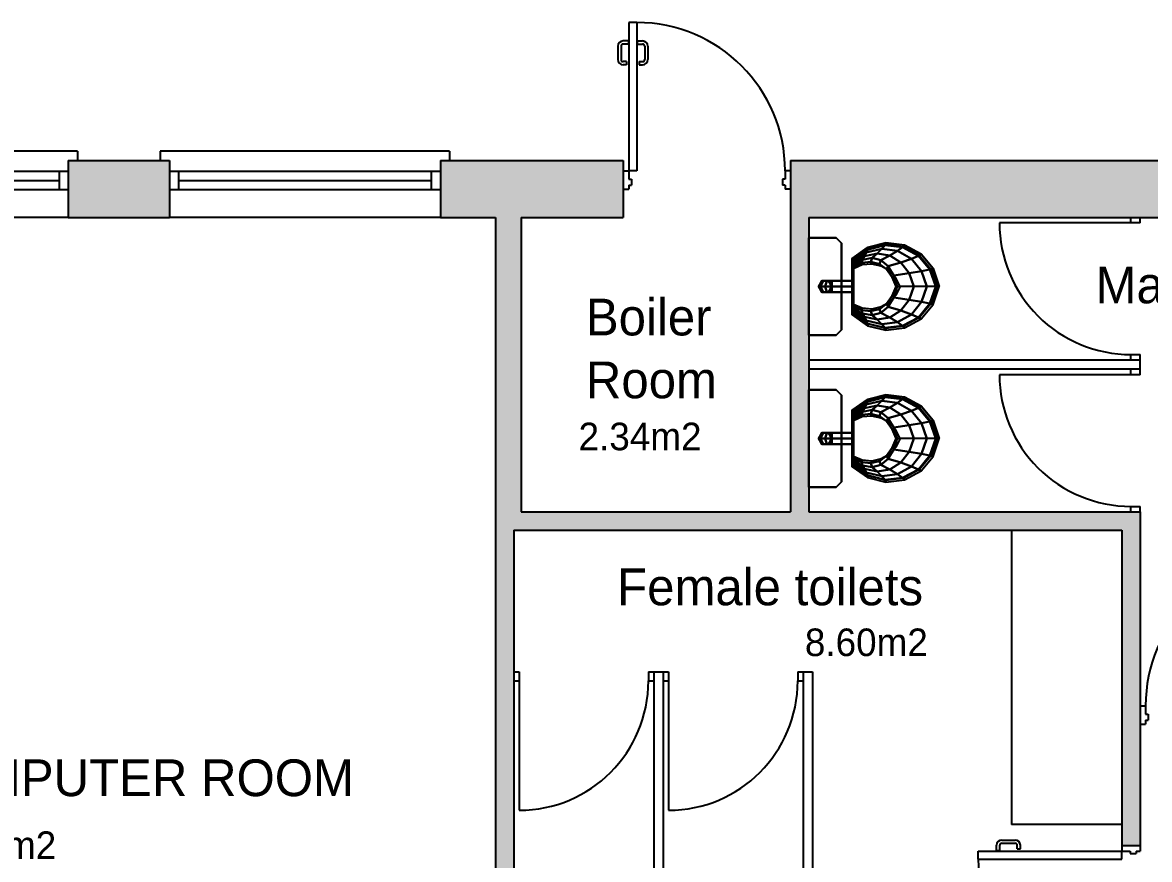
# Model space of a CAD drawing. Extents: x -3138 to 23381, y 5420 to 23275.
# Drawn here: x 5842 to 11974, y 18612 to 23165 of the extents above; entities that cross this region are included whole.
import ezdxf

# ---------------------------------------------------------------- set-up
doc = ezdxf.new("R2010")
doc.units = 0
doc.layers.get('0').update_dxf_attribs({"linetype": 'CONTINUOUS'})
for name, color, linetype in [('A-DOORS___FRAMES-G', 150, 'CONTINUOUS'), ('A-EXTERNAL_-WALL_G', 7, 'CONTINUOUS'), ('A-INTERNAL_WALL_G', 7, 'CONTINUOUS'), ('A-SANITARYFIXTURE-G', 140, 'CONTINUOUS'), ('A-WINDOW_G', 62, 'CONTINUOUS'), ('AREA', 6, 'CONTINUOUS'), ('ROOM_TITLES', 7, 'CONTINUOUS'), ('WALLSHADE', 254, 'CONTINUOUS')]:
    doc.layers.add(name, color=color, linetype=linetype)
doc.styles.add('STYLE2', font='comic.ttf', dxfattribs={"height": 200})

# ---------------------------------------------------------------- blocks, each defined once
blk = doc.blocks.new('*U13')
at = {"layer": 'WALLSHADE', "linetype": 'CONTINUOUS'}
for points in [[(6090.7, 22105.1), (6090.7, 22415.1), (6501.7, 22105.1)], [(6501.7, 22105.1), (6090.7, 22415.1), (6501.7, 22415.1)], [(6501.7, 22105.1), (6501.7, 22415.1), (6640.7, 22105.1)], [(6640.7, 22105.1), (6501.7, 22415.1), (6640.7, 22415.1)], [(8115.7, 22105.1), (8115.7, 22415.1), (8118, 22105.1)], [(8118, 22105.1), (8115.7, 22415.1), (8118, 22415.1)], [(8118, 22105.1), (8118, 22415.1), (8118.5, 22105.1)], [(8118.5, 22105.1), (8118, 22415.1), (8118.5, 22415.1)], [(8118.5, 22105.1), (8118.5, 22415.1), (8119.7, 22105.1)], [(8119.7, 22105.1), (8118.5, 22415.1), (8119.7, 22415.1)], [(8119.7, 22105.1), (8119.7, 22415.1), (8121.8, 22105.1)], [(8121.8, 22105.1), (8119.7, 22415.1), (8121.8, 22415.1)], [(8121.8, 22105.1), (8121.8, 22415.1), (8124.7, 22105.1)], [(8124.7, 22105.1), (8121.8, 22415.1), (8124.7, 22415.1)], [(8124.7, 22105.1), (8124.7, 22415.1), (8128.2, 22105.1)], [(8128.2, 22105.1), (8124.7, 22415.1), (8128.2, 22415.1)], [(8128.2, 22105.1), (8128.2, 22415.1), (8132.3, 22105.1)], [(8132.3, 22105.1), (8128.2, 22415.1), (8132.3, 22415.1)], [(8132.3, 22105.1), (8132.3, 22415.1), (8136.8, 22105.1)], [(8136.8, 22105.1), (8132.3, 22415.1), (8136.8, 22415.1)], [(8136.8, 22105.1), (8136.8, 22415.1), (8141.6, 22105.1)], [(8141.6, 22105.1), (8136.8, 22415.1), (8141.6, 22415.1)], [(8141.6, 22105.1), (8141.6, 22415.1), (8146.5, 22105.1)], [(8146.5, 22105.1), (8141.6, 22415.1), (8146.5, 22415.1)], [(8146.5, 22105.1), (8146.5, 22415.1), (8219, 22105.1)], [(8219, 22105.1), (8146.5, 22415.1), (8219, 22415.1)], [(8219, 22105.1), (8219, 22415.1), (8224, 22105.1)], [(8224, 22105.1), (8219, 22415.1), (8224, 22415.1)], [(8224, 22105.1), (8224, 22415.1), (8228.8, 22105.1)], [(8228.8, 22105.1), (8224, 22415.1), (8228.8, 22415.1)], [(8228.8, 22105.1), (8228.8, 22415.1), (8233.3, 22105.1)], [(8233.3, 22105.1), (8228.8, 22415.1), (8233.3, 22415.1)], [(8233.3, 22105.1), (8233.3, 22415.1), (8237.3, 22105.1)], [(8237.3, 22105.1), (8233.3, 22415.1), (8237.3, 22415.1)], [(8237.3, 22105.1), (8237.3, 22415.1), (8240.9, 22105.1)], [(8240.9, 22105.1), (8237.3, 22415.1), (8240.9, 22415.1)], [(8240.9, 22105.1), (8240.9, 22415.1), (8243.7, 22105.1)], [(8243.7, 22105.1), (8240.9, 22415.1), (8243.7, 22415.1)], [(8243.7, 22105.1), (8243.7, 22415.1), (8245.8, 22105.1)], [(8245.8, 22105.1), (8243.7, 22415.1), (8245.8, 22415.1)], [(8245.8, 22105.1), (8245.8, 22415.1), (8247.1, 22105.1)], [(8247.1, 22105.1), (8245.8, 22415.1), (8247.1, 22415.1)], [(8247.1, 22105.1), (8247.1, 22415.1), (8247.5, 22105.1)], [(8247.5, 22105.1), (8247.1, 22415.1), (8247.5, 22415.1)], [(8247.5, 22105.1), (8247.5, 22415.1), (8414.7, 22105.1)], [(8414.7, 22105.1), (8247.5, 22415.1), (8414.7, 22415.1)], [(8414.7, 15966.1), (8414.7, 22415.1), (8514.7, 15966.1)], [(8514.7, 15966.1), (8414.7, 22415.1), (8514.7, 22415.1)], [(8514.7, 20403.1), (8514.7, 22415.1), (8554.7, 20403.1)], [(8554.7, 20403.1), (8514.7, 22415.1), (8554.7, 22415.1)], [(8554.7, 22105.1), (8554.7, 22415.1), (8632.7, 22105.1)], [(8632.7, 22105.1), (8554.7, 22415.1), (8632.7, 22415.1)], [(8632.7, 22105.1), (8632.7, 22415.1), (8633.9, 22105.1)], [(8633.9, 22105.1), (8632.7, 22415.1), (8633.9, 22415.1)], [(8633.9, 22105.1), (8633.9, 22415.1), (8637.4, 22105.1)], [(8637.4, 22105.1), (8633.9, 22415.1), (8637.4, 22415.1)], [(8637.4, 22105.1), (8637.4, 22415.1), (8640.9, 22105.1)], [(8640.9, 22105.1), (8637.4, 22415.1), (8640.9, 22415.1)], [(8640.9, 22105.1), (8640.9, 22415.1), (8644.4, 22105.1)], [(8644.4, 22105.1), (8640.9, 22415.1), (8644.4, 22415.1)], [(8644.4, 22105.1), (8644.4, 22415.1), (9110.7, 22105.1)], [(9110.7, 22105.1), (8644.4, 22415.1), (9110.7, 22415.1)], [(10020.7, 20403.1), (10020.7, 22415.1), (10047.7, 20403.1)], [(10047.7, 20403.1), (10020.7, 22415.1), (10047.7, 22415.1)], [(10047.7, 20403.1), (10047.7, 22415.1), (10120, 20403.1)], [(10120, 20403.1), (10047.7, 22415.1), (10120, 22415.1)], [(10120, 21977.1), (10120, 22415.1), (10120.7, 21980.6)], [(10120.7, 21980.6), (10120, 22415.1), (10120.7, 22415.1)], [(10120.7, 22105.1), (10120.7, 22415.1), (10708.7, 22105.1)], [(10708.7, 22105.1), (10120.7, 22415.1), (10708.7, 22415.1)], [(10708.7, 22105.1), (10708.7, 22415.1), (10808.7, 22105.1)], [(10808.7, 22105.1), (10708.7, 22415.1), (10808.7, 22415.1)], [(10808.7, 22105.1), (10808.7, 22415.1), (10882.7, 22105.1)], [(10882.7, 22105.1), (10808.7, 22415.1), (10882.7, 22415.1)], [(10882.7, 22105.1), (10882.7, 22415.1), (10997.7, 22105.1)], [(10997.7, 22105.1), (10882.7, 22415.1), (10997.7, 22415.1)], [(10997.7, 22105.1), (10997.7, 22415.1), (11097.7, 22105.1)], [(11097.7, 22105.1), (10997.7, 22415.1), (11097.7, 22415.1)], [(11097.7, 22105.1), (11097.7, 22415.1), (11187.7, 22105.1)], [(11187.7, 22105.1), (11097.7, 22415.1), (11187.7, 22415.1)], [(11187.7, 22105.1), (11187.7, 22415.1), (11460.3, 22105.1)], [(11460.3, 22105.1), (11187.7, 22415.1), (11460.3, 22415.1)], [(11460.3, 22105.1), (11460.3, 22415.1), (11460.8, 22105.1)], [(11460.8, 22105.1), (11460.3, 22415.1), (11460.8, 22415.1)], [(11460.8, 22105.1), (11460.8, 22415.1), (11462, 22105.1)], [(11462, 22105.1), (11460.8, 22415.1), (11462, 22415.1)], [(11462, 22105.1), (11462, 22415.1), (11464.1, 22105.1)], [(11464.1, 22105.1), (11462, 22415.1), (11464.1, 22415.1)], [(11464.1, 22105.1), (11464.1, 22415.1), (11467, 22105.1)], [(11467, 22105.1), (11464.1, 22415.1), (11467, 22415.1)], [(11467, 22105.1), (11467, 22415.1), (11470.5, 22105.1)], [(11470.5, 22105.1), (11467, 22415.1), (11470.5, 22415.1)], [(11470.5, 22105.1), (11470.5, 22415.1), (11474.6, 22105.1)], [(11474.6, 22105.1), (11470.5, 22415.1), (11474.6, 22415.1)], [(11474.6, 22105.1), (11474.6, 22415.1), (11479.1, 22105.1)], [(11479.1, 22105.1), (11474.6, 22415.1), (11479.1, 22415.1)], [(11479.1, 22105.1), (11479.1, 22415.1), (11483.9, 22105.1)], [(11483.9, 22105.1), (11479.1, 22415.1), (11483.9, 22415.1)], [(11483.9, 22105.1), (11483.9, 22415.1), (11488.8, 22105.1)], [(11488.8, 22105.1), (11483.9, 22415.1), (11488.8, 22415.1)], [(11488.8, 22105.1), (11488.8, 22415.1), (11561.3, 22105.1)], [(11561.3, 22105.1), (11488.8, 22415.1), (11561.3, 22415.1)], [(11561.3, 22105.1), (11561.3, 22415.1), (11566.3, 22105.1)], [(11566.3, 22105.1), (11561.3, 22415.1), (11566.3, 22415.1)], [(11566.3, 22105.1), (11566.3, 22415.1), (11571.1, 22105.1)], [(11571.1, 22105.1), (11566.3, 22415.1), (11571.1, 22415.1)], [(11571.1, 22105.1), (11571.1, 22415.1), (11575.6, 22105.1)], [(11575.6, 22105.1), (11571.1, 22415.1), (11575.6, 22415.1)], [(11575.6, 22105.1), (11575.6, 22415.1), (11579.6, 22105.1)], [(11579.6, 22105.1), (11575.6, 22415.1), (11579.6, 22415.1)], [(11579.6, 22105.1), (11579.6, 22415.1), (11583.2, 22105.1)], [(11583.2, 22105.1), (11579.6, 22415.1), (11583.2, 22415.1)], [(11583.2, 22105.1), (11583.2, 22415.1), (11586, 22105.1)], [(11586, 22105.1), (11583.2, 22415.1), (11586, 22415.1)], [(11586, 22105.1), (11586, 22415.1), (11588.1, 22105.1)], [(11588.1, 22105.1), (11586, 22415.1), (11588.1, 22415.1)], [(11588.1, 22105.1), (11588.1, 22415.1), (11589.4, 22105.1)], [(11589.4, 22105.1), (11588.1, 22415.1), (11589.4, 22415.1)], [(11589.4, 22105.1), (11589.4, 22415.1), (11589.8, 22105.1)], [(11589.8, 22105.1), (11589.4, 22415.1), (11589.8, 22415.1)], [(11589.8, 22105.1), (11589.8, 22415.1), (11822.7, 22105.1)], [(11822.7, 22105.1), (11589.8, 22415.1), (11822.7, 22415.1)], [(11822.7, 22105.1), (11822.7, 22415.1), (11922.7, 22105.1)], [(11922.7, 22105.1), (11822.7, 22415.1), (11922.7, 22415.1)], [(11922.7, 22105.1), (11922.7, 22415.1), (12030.7, 22105.1)], [(12030.7, 22105.1), (11922.7, 22415.1), (12030.7, 22415.1)], [(10120, 21150.3), (10120, 21973.5), (10120.7, 21153.8)], [(10120.7, 21153.8), (10120, 21973.5), (10120.7, 21970.1)], [(10120, 20403.1), (10120, 21146.8), (10120.7, 20403.1)], [(10120.7, 20403.1), (10120, 21146.8), (10120.7, 21143.3)], [(8554.7, 20403.1), (8554.7, 20503.1), (8632.7, 20403.1)], [(8632.7, 20403.1), (8554.7, 20503.1), (8632.7, 20503.1)], [(8632.7, 20403.1), (8632.7, 20503.1), (8633.9, 20403.1)], [(8633.9, 20403.1), (8632.7, 20503.1), (8633.9, 20503.1)], [(8633.9, 20403.1), (8633.9, 20503.1), (8637.4, 20403.1)], [(8637.4, 20403.1), (8633.9, 20503.1), (8637.4, 20503.1)], [(8637.4, 20403.1), (8637.4, 20503.1), (8640.9, 20403.1)], [(8640.9, 20403.1), (8637.4, 20503.1), (8640.9, 20503.1)], [(8640.9, 20403.1), (8640.9, 20503.1), (8644.4, 20403.1)], [(8644.4, 20403.1), (8640.9, 20503.1), (8644.4, 20503.1)], [(8644.4, 20403.1), (8644.4, 20503.1), (9110.7, 20403.1)], [(9110.7, 20403.1), (8644.4, 20503.1), (9110.7, 20503.1)], [(9110.7, 20403.1), (9110.7, 20503.1), (9471.6, 20403.1)], [(9471.6, 20403.1), (9110.7, 20503.1), (9471.6, 20503.1)], [(9471.6, 20403.1), (9471.6, 20503.1), (9475.1, 20403.1)], [(9475.1, 20403.1), (9471.6, 20503.1), (9475.1, 20503.1)], [(9475.1, 20403.1), (9475.1, 20503.1), (9478.7, 20403.1)], [(9478.7, 20403.1), (9475.1, 20503.1), (9478.7, 20503.1)], [(9478.7, 20403.1), (9478.7, 20503.1), (9482.1, 20403.1)], [(9482.1, 20403.1), (9478.7, 20503.1), (9482.1, 20503.1)], [(9482.1, 20403.1), (9482.1, 20503.1), (9891.7, 20403.1)], [(9891.7, 20403.1), (9482.1, 20503.1), (9891.7, 20503.1)], [(9891.7, 20403.1), (9891.7, 20503.1), (9991.7, 20403.1)], [(9991.7, 20403.1), (9891.7, 20503.1), (9991.7, 20503.1)], [(9991.7, 20403.1), (9991.7, 20503.1), (10020.7, 20403.1)], [(10020.7, 20403.1), (9991.7, 20503.1), (10020.7, 20503.1)], [(10120.7, 20403.1), (10120.7, 20503.1), (10708.7, 20403.1)], [(10708.7, 20403.1), (10120.7, 20503.1), (10708.7, 20503.1)], [(10708.7, 20403.1), (10708.7, 20503.1), (10808.7, 20403.1)], [(10808.7, 20403.1), (10708.7, 20503.1), (10808.7, 20503.1)], [(10808.7, 20403.1), (10808.7, 20503.1), (10882.7, 20403.1)], [(10882.7, 20403.1), (10808.7, 20503.1), (10882.7, 20503.1)], [(10882.7, 20403.1), (10882.7, 20503.1), (10997.7, 20403.1)], [(10997.7, 20403.1), (10882.7, 20503.1), (10997.7, 20503.1)], [(10997.7, 20403.1), (10997.7, 20503.1), (11097.7, 20403.1)], [(11097.7, 20403.1), (10997.7, 20503.1), (11097.7, 20503.1)], [(11097.7, 20403.1), (11097.7, 20503.1), (11187.7, 20403.1)], [(11187.7, 20403.1), (11097.7, 20503.1), (11187.7, 20503.1)], [(11187.7, 20403.1), (11187.7, 20503.1), (11460.3, 20403.1)], [(11460.3, 20403.1), (11187.7, 20503.1), (11460.3, 20503.1)], [(11460.3, 20403.1), (11460.3, 20503.1), (11460.8, 20403.1)], [(11460.8, 20403.1), (11460.3, 20503.1), (11460.8, 20503.1)], [(11460.8, 20403.1), (11460.8, 20503.1), (11462, 20403.1)], [(11462, 20403.1), (11460.8, 20503.1), (11462, 20503.1)], [(11462, 20403.1), (11462, 20503.1), (11464.1, 20403.1)], [(11464.1, 20403.1), (11462, 20503.1), (11464.1, 20503.1)], [(11464.1, 20403.1), (11464.1, 20503.1), (11467, 20403.1)], [(11467, 20403.1), (11464.1, 20503.1), (11467, 20503.1)], [(11467, 20403.1), (11467, 20503.1), (11470.5, 20403.1)], [(11470.5, 20403.1), (11467, 20503.1), (11470.5, 20503.1)], [(11470.5, 20403.1), (11470.5, 20503.1), (11474.6, 20403.1)], [(11474.6, 20403.1), (11470.5, 20503.1), (11474.6, 20503.1)], [(11474.6, 20403.1), (11474.6, 20503.1), (11479.1, 20403.1)], [(11479.1, 20403.1), (11474.6, 20503.1), (11479.1, 20503.1)], [(11479.1, 20403.1), (11479.1, 20503.1), (11483.9, 20403.1)], [(11483.9, 20403.1), (11479.1, 20503.1), (11483.9, 20503.1)], [(11483.9, 20403.1), (11483.9, 20503.1), (11488.8, 20403.1)], [(11488.8, 20403.1), (11483.9, 20503.1), (11488.8, 20503.1)], [(11488.8, 20403.1), (11488.8, 20503.1), (11561.3, 20403.1)], [(11561.3, 20403.1), (11488.8, 20503.1), (11561.3, 20503.1)], [(11561.3, 20403.1), (11561.3, 20503.1), (11566.3, 20403.1)], [(11566.3, 20403.1), (11561.3, 20503.1), (11566.3, 20503.1)], [(11566.3, 20403.1), (11566.3, 20503.1), (11571.1, 20403.1)], [(11571.1, 20403.1), (11566.3, 20503.1), (11571.1, 20503.1)], [(11571.1, 20403.1), (11571.1, 20503.1), (11575.6, 20403.1)], [(11575.6, 20403.1), (11571.1, 20503.1), (11575.6, 20503.1)], [(11575.6, 20403.1), (11575.6, 20503.1), (11579.6, 20403.1)], [(11579.6, 20403.1), (11575.6, 20503.1), (11579.6, 20503.1)], [(11579.6, 20403.1), (11579.6, 20503.1), (11583.2, 20403.1)], [(11583.2, 20403.1), (11579.6, 20503.1), (11583.2, 20503.1)], [(11583.2, 20403.1), (11583.2, 20503.1), (11586, 20403.1)], [(11586, 20403.1), (11583.2, 20503.1), (11586, 20503.1)], [(11586, 20403.1), (11586, 20503.1), (11588.1, 20403.1)], [(11588.1, 20403.1), (11586, 20503.1), (11588.1, 20503.1)], [(11588.1, 20403.1), (11588.1, 20503.1), (11589.4, 20403.1)], [(11589.4, 20403.1), (11588.1, 20503.1), (11589.4, 20503.1)], [(11589.4, 20403.1), (11589.4, 20503.1), (11589.8, 20403.1)], [(11589.8, 20403.1), (11589.4, 20503.1), (11589.8, 20503.1)], [(11589.8, 20403.1), (11589.8, 20503.1), (11822.7, 20403.1)], [(11822.7, 20403.1), (11589.8, 20503.1), (11822.7, 20503.1)], [(11822.7, 18688.1), (11822.7, 20503.1), (11922.7, 18688.1)], [(11922.7, 18688.1), (11822.7, 20503.1), (11922.7, 20503.1)]]:
    blk.add_solid(points, dxfattribs=at)
blk = doc.blocks.new('*X15')
at = {"layer": 'A-SANITARYFIXTURE-G', "color": 140, "linetype": 'CONTINUOUS'}
for points, invisible_edges in [([(10120.7, 21994.1, 708), (10268.2, 21994.1, 708), (10268.2, 21463.5, 708), (10120.7, 21463.5, 708)], 2), ([(10120.7, 21994.1, 1156.4), (10120.7, 21463.5, 1156.4), (10268.2, 21463.5, 1156.4), (10268.2, 21994.1, 1156.4)], 4), ([(10297.7, 21493, 708), (10268.2, 21463.5, 708), (10268.2, 21994.1, 708), (10297.7, 21964.6, 708)], 2), ([(10297.7, 21493, 1156.4), (10297.7, 21964.6, 1156.4), (10268.2, 21994.1, 1156.4), (10268.2, 21463.5, 1156.4)], 4), ([(10445, 21930.9, 507.4), (10445, 21526.7, 507.4), (10540, 21502.8, 507.4), (10540, 21954.8, 507.4)], 5), ([(10540, 21954.8, 507.4), (10540, 21502.8, 507.4), (10637.1, 21515.2, 507.4), (10637.1, 21942.4, 507.4)], 5), ([(10363.5, 21585, 507.4), (10445, 21526.7, 507.4), (10445, 21930.9, 507.4), (10363.5, 21872.6, 507.4)], 2), ([(10637.1, 21515.2, 507.4), (10723, 21562.3, 507.4), (10723, 21895.3, 507.4), (10637.1, 21942.4, 507.4)], 10), ([(10723, 21562.3, 507.4), (10785.8, 21637.5, 507.4), (10785.8, 21820.1, 507.4), (10723, 21895.3, 507.4)], 10), ([(10785.8, 21820.1, 507.4), (10785.8, 21637.5, 507.4), (10785.8, 21637.5, 507.4), (10816.2, 21728.8, 507.4)], 1)]:
    blk.add_3dface(points, dxfattribs=dict(at, invisible_edges=invisible_edges))
for points in [[(10120.7, 21463.5, 708), (10120.7, 21463.5, 1156.4), (10120.7, 21994.1, 1156.4), (10120.7, 21994.1, 708)], [(10120.7, 21994.1, 708), (10120.7, 21994.1, 1156.4), (10268.2, 21994.1, 1156.4), (10268.2, 21994.1, 708)], [(10268.2, 21994.1, 708), (10268.2, 21994.1, 1156.4), (10297.7, 21964.6, 1156.4), (10297.7, 21964.6, 708)], [(10297.7, 21964.6, 708), (10297.7, 21964.6, 1156.4), (10297.7, 21493, 1156.4), (10297.7, 21493, 708)], [(10440, 21941.8, 472), (10445, 21930.9, 483.8), (10540, 21954.8, 483.8), (10539.3, 21966.8, 472)], [(10539.3, 21966.8, 472), (10540, 21954.8, 483.8), (10637.1, 21942.4, 483.8), (10640.9, 21953.8, 472)], [(10640.9, 21953.8, 472), (10637.1, 21942.4, 483.8), (10723, 21895.3, 483.8), (10730.7, 21904.6, 472)], [(10440, 21941.8, 472), (10356.7, 21882.2, 472), (10363.5, 21872.6, 483.8), (10445, 21930.9, 483.8)], [(10730.7, 21904.6, 472), (10723, 21895.3, 483.8), (10785.8, 21820.1, 483.8), (10796.3, 21826, 472)], [(10356.8, 21575.4, 472), (10356.8, 21882.2, 472), (10356.8, 21825.8), (10356.7, 21631.8)], [(10363.5, 21585, 483.8), (10363.5, 21872.6, 483.8), (10356.7, 21882.2, 472), (10356.7, 21575.4, 472)], [(10362.5, 21825.8), (10356.7, 21825.8), (10356.7, 21882.2, 472)], [(10363.5, 21585, 507.4), (10363.5, 21872.6, 507.4), (10363.5, 21872.6, 483.8), (10363.5, 21585, 483.8)], [(10796.3, 21826, 472), (10785.8, 21820.1, 483.8), (10816.2, 21728.8, 483.8), (10828.7, 21728.8, 472)], [(10828.7, 21728.8, 472), (10816.2, 21728.8, 483.8), (10785.8, 21637.5, 483.8), (10796.3, 21631.7, 472)], [(10362.5, 21631.8), (10356.7, 21575.4, 472), (10356.7, 21575.4, 472), (10356.7, 21631.8)], [(10440, 21515.8, 472), (10445, 21526.7, 483.8), (10363.5, 21585, 483.8), (10356.7, 21575.4, 472)], [(10796.3, 21631.7, 472), (10785.8, 21637.5, 483.8), (10723, 21562.3, 483.8), (10730.7, 21553, 472)], [(10539.3, 21490.8, 472), (10540, 21502.8, 483.8), (10445, 21526.7, 483.8), (10440, 21515.8, 472)], [(10730.7, 21553, 472), (10723, 21562.3, 483.8), (10637.1, 21515.2, 483.8), (10640.9, 21503.8, 472)], [(10268.2, 21463.5, 708), (10268.2, 21463.5, 1156.4), (10120.7, 21463.5, 1156.4), (10120.7, 21463.5, 708)], [(10297.7, 21493, 708), (10297.7, 21493, 1156.4), (10268.2, 21463.5, 1156.4), (10268.2, 21463.5, 708)], [(10640.9, 21503.8, 472), (10637.1, 21515.2, 483.8), (10540, 21502.8, 483.8), (10539.3, 21490.8, 472)]]:
    blk.add_3dface(points, dxfattribs=at)
mesh = blk.add_polymesh((7, 7), dxfattribs=at)
for k, corner in enumerate([(10356.7, 21882.2, 472), (10440, 21941.8, 472), (10539.3, 21966.8, 472), (10640.9, 21953.8, 472), (10730.7, 21904.6, 472), (10796.3, 21826, 472), (10828.7, 21728.8, 472), (10357.6, 21872.8, 393.3), (10438.1, 21929.9, 392), (10533.3, 21954.4, 388.6), (10630.4, 21942.8, 384.3), (10716.2, 21896.6, 379.9), (10779, 21821.9, 376.6), (10810.4, 21728.8, 375.3), (10358.6, 21863.4, 314.7), (10431.9, 21913.1, 312.8), (10516.9, 21933.7, 308), (10602.7, 21922.3, 301.8), (10678.4, 21880.1, 295.6), (10734.1, 21812.7, 290.9), (10763, 21728.8, 289), (10359.6, 21854, 236), (10422.9, 21894, 234.9), (10492.7, 21909, 232.3), (10561.5, 21897, 228.8), (10621.5, 21859.5, 225.4), (10666.2, 21801, 222.7), (10691.1, 21728.8, 221.7), (10360.6, 21844.6, 157.3), (10412.6, 21874.9, 159.3), (10463.9, 21884.2, 164.1), (10511.3, 21871.7, 170.4), (10551.4, 21838.8, 176.6), (10581.8, 21789.3, 181.5), (10601.5, 21728.8, 183.4), (10361.5, 21835.2, 78.7), (10409.4, 21858.1, 80), (10458, 21863.6, 83.2), (10503.8, 21851.2, 87.4), (10543.5, 21822.4, 91.6), (10574.3, 21780.1, 94.9), (10594.5, 21728.8, 96.2), (10362.5, 21825.8), (10410.5, 21846.2), (10462.4, 21851.1), (10513.4, 21840.2), (10558.7, 21814.3), (10594.1, 21776), (10616.3, 21728.8)]):
    mesh.set_mesh_vertex(divmod(k, 7), corner)
mesh = blk.add_polymesh((2, 13), dxfattribs=at)
for k, corner in enumerate([(10363.5, 21585, 507.4), (10445, 21526.7, 507.4), (10540, 21502.8, 507.4), (10637.1, 21515.2, 507.4), (10723, 21562.3, 507.4), (10785.8, 21637.5, 507.4), (10816.2, 21728.8, 507.4), (10785.8, 21820.1, 507.4), (10723, 21895.3, 507.4), (10637.1, 21942.4, 507.4), (10540, 21954.8, 507.4), (10445, 21930.9, 507.4), (10363.5, 21872.6, 507.4), (10363.5, 21585, 483.8), (10445, 21526.7, 483.8), (10540, 21502.8, 483.8), (10637.1, 21515.2, 483.8), (10723, 21562.3, 483.8), (10785.8, 21637.5, 483.8), (10816.2, 21728.8, 483.8), (10785.8, 21820.1, 483.8), (10723, 21895.3, 483.8), (10637.1, 21942.4, 483.8), (10540, 21954.8, 483.8), (10445, 21930.9, 483.8), (10363.5, 21872.6, 483.8)]):
    mesh.set_mesh_vertex(divmod(k, 13), corner)
mesh = blk.add_polymesh((4, 7), dxfattribs=at)
for k, corner in enumerate([(10244.4, 21728.8, 428.7), (10226.7, 21759.5, 428.7), (10191.3, 21759.5, 428.7), (10173.6, 21728.8, 428.7), (10191.3, 21698.2, 428.7), (10226.7, 21698.2, 428.7), (10244.4, 21728.8, 428.7), (10244.4, 21728.8, 428.7), (10229.1, 21759.5, 419.9), (10198.5, 21759.5, 402.2), (10183.1, 21728.8, 393.3), (10198.5, 21698.2, 402.2), (10229.1, 21698.2, 419.9), (10244.4, 21728.8, 428.7), (10244.4, 21728.8, 428.7), (10235.6, 21759.5, 413.4), (10217.9, 21759.5, 382.7), (10209, 21728.8, 367.4), (10217.9, 21698.2, 382.7), (10235.6, 21698.2, 413.4), (10244.4, 21728.8, 428.7), (10244.4, 21728.8, 428.7), (10244.4, 21759.5, 411), (10244.4, 21759.5, 375.6), (10244.4, 21728.8, 357.9), (10244.4, 21698.2, 375.6), (10244.4, 21698.2, 411), (10244.4, 21728.8, 428.7)]):
    mesh.set_mesh_vertex(divmod(k, 7), corner)
mesh = blk.add_polymesh((2, 7), dxfattribs=at)
for k, corner in enumerate([(10244.6, 21728.8, 708), (10226.9, 21759.5, 708), (10191.5, 21759.5, 708), (10173.8, 21728.8, 708), (10191.5, 21698.2, 708), (10226.9, 21698.2, 708), (10244.6, 21728.8, 708), (10244.6, 21728.8, 428.7), (10226.9, 21759.5, 428.7), (10191.5, 21759.5, 428.7), (10173.8, 21728.8, 428.7), (10191.5, 21698.2, 428.7), (10226.9, 21698.2, 428.7), (10244.6, 21728.8, 428.7)]):
    mesh.set_mesh_vertex(divmod(k, 7), corner)
mesh = blk.add_polymesh((2, 7), dxfattribs=at)
for k, corner in enumerate([(10244.4, 21759.5, 411), (10244.4, 21728.8, 428.7), (10244.4, 21698.2, 411), (10244.4, 21698.2, 375.6), (10244.4, 21728.8, 357.9), (10244.4, 21759.5, 375.6), (10244.4, 21759.5, 411), (10357.5, 21759.5, 411), (10357.5, 21728.8, 428.7), (10357.5, 21698.2, 411), (10357.5, 21698.2, 375.6), (10357.5, 21728.8, 357.9), (10357.5, 21759.5, 375.6), (10357.5, 21759.5, 411)]):
    mesh.set_mesh_vertex(divmod(k, 7), corner)
mesh = blk.add_polymesh((7, 7), dxfattribs=at)
for k, corner in enumerate([(10356.7, 21575.4, 472), (10440, 21515.8, 472), (10539.3, 21490.8, 472), (10640.9, 21503.8, 472), (10730.7, 21553, 472), (10796.3, 21631.7, 472), (10828.7, 21728.8, 472), (10357.6, 21584.8, 393.3), (10438.1, 21527.8, 392), (10533.3, 21503.3, 388.6), (10630.4, 21514.8, 384.3), (10716.2, 21561.1, 379.9), (10779, 21635.7, 376.6), (10810.4, 21728.8, 375.3), (10358.6, 21594.2, 314.7), (10431.9, 21544.5, 312.8), (10516.9, 21523.9, 308), (10602.7, 21535.4, 301.8), (10678.4, 21577.5, 295.6), (10734.1, 21644.9, 290.9), (10763, 21728.8, 289), (10359.6, 21603.6, 236), (10422.9, 21563.6, 234.9), (10492.7, 21548.7, 232.3), (10561.5, 21560.6, 228.8), (10621.5, 21598.2, 225.4), (10666.2, 21656.6, 222.7), (10691.1, 21728.8, 221.7), (10360.6, 21613, 157.3), (10412.6, 21582.8, 159.3), (10463.9, 21573.4, 164.1), (10511.3, 21585.9, 170.4), (10551.4, 21618.8, 176.6), (10581.8, 21668.4, 181.5), (10601.5, 21728.8, 183.4), (10361.5, 21622.4, 78.7), (10409.4, 21599.5, 80), (10458, 21594.1, 83.2), (10503.8, 21606.4, 87.4), (10543.5, 21635.3, 91.6), (10574.3, 21677.5, 94.9), (10594.5, 21728.8, 96.2), (10362.5, 21631.8), (10410.5, 21611.4), (10462.4, 21606.5), (10513.4, 21617.5), (10558.7, 21643.3), (10594.1, 21681.6), (10616.3, 21728.8)]):
    mesh.set_mesh_vertex(divmod(k, 7), corner)
blk = doc.blocks.new('*X16')
at = {"layer": 'A-SANITARYFIXTURE-G', "color": 140, "linetype": 'CONTINUOUS'}
for points, invisible_edges in [([(10120.7, 21167.3, 708), (10268.2, 21167.3, 708), (10268.2, 20636.7, 708), (10120.7, 20636.7, 708)], 2), ([(10120.7, 21167.3, 1156.4), (10120.7, 20636.7, 1156.4), (10268.2, 20636.7, 1156.4), (10268.2, 21167.3, 1156.4)], 4), ([(10297.7, 20666.2, 708), (10268.2, 20636.7, 708), (10268.2, 21167.3, 708), (10297.7, 21137.8, 708)], 2), ([(10297.7, 20666.2, 1156.4), (10297.7, 21137.8, 1156.4), (10268.2, 21167.3, 1156.4), (10268.2, 20636.7, 1156.4)], 4), ([(10363.5, 20758.2, 507.4), (10445, 20700, 507.4), (10445, 21104.1, 507.4), (10363.5, 21045.8, 507.4)], 2), ([(10445, 21104.1, 507.4), (10445, 20700, 507.4), (10540, 20676, 507.4), (10540, 21128, 507.4)], 5), ([(10540, 21128, 507.4), (10540, 20676, 507.4), (10637.1, 20688.5, 507.4), (10637.1, 21115.6, 507.4)], 5), ([(10637.1, 20688.5, 507.4), (10723, 20735.5, 507.4), (10723, 21068.6, 507.4), (10637.1, 21115.6, 507.4)], 10), ([(10723, 20735.5, 507.4), (10785.8, 20810.7, 507.4), (10785.8, 20993.4, 507.4), (10723, 21068.6, 507.4)], 10), ([(10785.8, 20993.4, 507.4), (10785.8, 20810.7, 507.4), (10785.8, 20810.7, 507.4), (10816.2, 20902, 507.4)], 1)]:
    blk.add_3dface(points, dxfattribs=dict(at, invisible_edges=invisible_edges))
for points in [[(10120.7, 20636.7, 708), (10120.7, 20636.7, 1156.4), (10120.7, 21167.3, 1156.4), (10120.7, 21167.3, 708)], [(10120.7, 21167.3, 708), (10120.7, 21167.3, 1156.4), (10268.2, 21167.3, 1156.4), (10268.2, 21167.3, 708)], [(10268.2, 21167.3, 708), (10268.2, 21167.3, 1156.4), (10297.7, 21137.8, 1156.4), (10297.7, 21137.8, 708)], [(10297.7, 21137.8, 708), (10297.7, 21137.8, 1156.4), (10297.7, 20666.2, 1156.4), (10297.7, 20666.2, 708)], [(10440, 21115, 472), (10356.7, 21055.4, 472), (10363.5, 21045.8, 483.8), (10445, 21104.1, 483.8)], [(10440, 21115, 472), (10445, 21104.1, 483.8), (10540, 21128, 483.8), (10539.3, 21140, 472)], [(10539.3, 21140, 472), (10540, 21128, 483.8), (10637.1, 21115.6, 483.8), (10640.9, 21127, 472)], [(10640.9, 21127, 472), (10637.1, 21115.6, 483.8), (10723, 21068.6, 483.8), (10730.7, 21077.8, 472)], [(10356.8, 20748.6, 472), (10356.8, 21055.4, 472), (10356.8, 20999), (10356.7, 20805)], [(10363.5, 20758.2, 483.8), (10363.5, 21045.8, 483.8), (10356.7, 21055.4, 472), (10356.7, 20748.6, 472)], [(10362.5, 20999), (10356.7, 20999), (10356.7, 21055.4, 472)], [(10363.5, 20758.2, 507.4), (10363.5, 21045.8, 507.4), (10363.5, 21045.8, 483.8), (10363.5, 20758.2, 483.8)], [(10730.7, 21077.8, 472), (10723, 21068.6, 483.8), (10785.8, 20993.4, 483.8), (10796.3, 20999.2, 472)], [(10796.3, 20999.2, 472), (10785.8, 20993.4, 483.8), (10816.2, 20902, 483.8), (10828.7, 20902, 472)], [(10828.7, 20902, 472), (10816.2, 20902, 483.8), (10785.8, 20810.7, 483.8), (10796.3, 20804.9, 472)], [(10362.5, 20805), (10356.7, 20748.6, 472), (10356.7, 20748.6, 472), (10356.7, 20805)], [(10796.3, 20804.9, 472), (10785.8, 20810.7, 483.8), (10723, 20735.5, 483.8), (10730.7, 20726.2, 472)], [(10440, 20689.1, 472), (10445, 20700, 483.8), (10363.5, 20758.2, 483.8), (10356.7, 20748.6, 472)], [(10730.7, 20726.2, 472), (10723, 20735.5, 483.8), (10637.1, 20688.5, 483.8), (10640.9, 20677, 472)], [(10297.7, 20666.2, 708), (10297.7, 20666.2, 1156.4), (10268.2, 20636.7, 1156.4), (10268.2, 20636.7, 708)], [(10539.3, 20664, 472), (10540, 20676, 483.8), (10445, 20700, 483.8), (10440, 20689.1, 472)], [(10640.9, 20677, 472), (10637.1, 20688.5, 483.8), (10540, 20676, 483.8), (10539.3, 20664, 472)], [(10268.2, 20636.7, 708), (10268.2, 20636.7, 1156.4), (10120.7, 20636.7, 1156.4), (10120.7, 20636.7, 708)]]:
    blk.add_3dface(points, dxfattribs=at)
mesh = blk.add_polymesh((7, 7), dxfattribs=at)
for k, corner in enumerate([(10356.7, 21055.4, 472), (10440, 21115, 472), (10539.3, 21140, 472), (10640.9, 21127, 472), (10730.7, 21077.8, 472), (10796.3, 20999.2, 472), (10828.7, 20902, 472), (10357.6, 21046, 393.3), (10438.1, 21103.1, 392), (10533.3, 21127.6, 388.6), (10630.4, 21116, 384.3), (10716.2, 21069.8, 379.9), (10779, 20995.1, 376.6), (10810.4, 20902, 375.3), (10358.6, 21036.6, 314.7), (10431.9, 21086.4, 312.8), (10516.9, 21107, 308), (10602.7, 21095.5, 301.8), (10678.4, 21053.3, 295.6), (10734.1, 20985.9, 290.9), (10763, 20902, 289), (10359.6, 21027.2, 236), (10422.9, 21067.2, 234.9), (10492.7, 21082.2, 232.3), (10561.5, 21070.2, 228.8), (10621.5, 21032.7, 225.4), (10666.2, 20974.2, 222.7), (10691.1, 20902, 221.7), (10360.6, 21017.8, 157.3), (10412.6, 21048.1, 159.3), (10463.9, 21057.4, 164.1), (10511.3, 21045, 170.4), (10551.4, 21012, 176.6), (10581.8, 20962.5, 181.5), (10601.5, 20902, 183.4), (10361.5, 21008.4, 78.7), (10409.4, 21031.3, 80), (10458, 21036.8, 83.2), (10503.8, 21024.4, 87.4), (10543.5, 20995.6, 91.6), (10574.3, 20953.3, 94.9), (10594.5, 20902, 96.2), (10362.5, 20999), (10410.5, 21019.4), (10462.4, 21024.4), (10513.4, 21013.4), (10558.7, 20987.6), (10594.1, 20949.2), (10616.3, 20902)]):
    mesh.set_mesh_vertex(divmod(k, 7), corner)
mesh = blk.add_polymesh((2, 13), dxfattribs=at)
for k, corner in enumerate([(10363.5, 20758.2, 507.4), (10445, 20700, 507.4), (10540, 20676, 507.4), (10637.1, 20688.5, 507.4), (10723, 20735.5, 507.4), (10785.8, 20810.7, 507.4), (10816.2, 20902, 507.4), (10785.8, 20993.4, 507.4), (10723, 21068.6, 507.4), (10637.1, 21115.6, 507.4), (10540, 21128, 507.4), (10445, 21104.1, 507.4), (10363.5, 21045.8, 507.4), (10363.5, 20758.2, 483.8), (10445, 20700, 483.8), (10540, 20676, 483.8), (10637.1, 20688.5, 483.8), (10723, 20735.5, 483.8), (10785.8, 20810.7, 483.8), (10816.2, 20902, 483.8), (10785.8, 20993.4, 483.8), (10723, 21068.6, 483.8), (10637.1, 21115.6, 483.8), (10540, 21128, 483.8), (10445, 21104.1, 483.8), (10363.5, 21045.8, 483.8)]):
    mesh.set_mesh_vertex(divmod(k, 13), corner)
mesh = blk.add_polymesh((4, 7), dxfattribs=at)
for k, corner in enumerate([(10244.4, 20902, 428.7), (10226.7, 20932.7, 428.7), (10191.3, 20932.7, 428.7), (10173.6, 20902, 428.7), (10191.3, 20871.4, 428.7), (10226.7, 20871.4, 428.7), (10244.4, 20902, 428.7), (10244.4, 20902, 428.7), (10229.1, 20932.7, 419.9), (10198.5, 20932.7, 402.2), (10183.1, 20902, 393.3), (10198.5, 20871.4, 402.2), (10229.1, 20871.4, 419.9), (10244.4, 20902, 428.7), (10244.4, 20902, 428.7), (10235.6, 20932.7, 413.4), (10217.9, 20932.7, 382.7), (10209, 20902, 367.4), (10217.9, 20871.4, 382.7), (10235.6, 20871.4, 413.4), (10244.4, 20902, 428.7), (10244.4, 20902, 428.7), (10244.4, 20932.7, 411), (10244.4, 20932.7, 375.6), (10244.4, 20902, 357.9), (10244.4, 20871.4, 375.6), (10244.4, 20871.4, 411), (10244.4, 20902, 428.7)]):
    mesh.set_mesh_vertex(divmod(k, 7), corner)
mesh = blk.add_polymesh((2, 7), dxfattribs=at)
for k, corner in enumerate([(10244.6, 20902, 708), (10226.9, 20932.7, 708), (10191.5, 20932.7, 708), (10173.8, 20902, 708), (10191.5, 20871.4, 708), (10226.9, 20871.4, 708), (10244.6, 20902, 708), (10244.6, 20902, 428.7), (10226.9, 20932.7, 428.7), (10191.5, 20932.7, 428.7), (10173.8, 20902, 428.7), (10191.5, 20871.4, 428.7), (10226.9, 20871.4, 428.7), (10244.6, 20902, 428.7)]):
    mesh.set_mesh_vertex(divmod(k, 7), corner)
mesh = blk.add_polymesh((2, 7), dxfattribs=at)
for k, corner in enumerate([(10244.4, 20932.7, 411), (10244.4, 20902, 428.7), (10244.4, 20871.4, 411), (10244.4, 20871.4, 375.6), (10244.4, 20902, 357.9), (10244.4, 20932.7, 375.6), (10244.4, 20932.7, 411), (10357.5, 20932.7, 411), (10357.5, 20902, 428.7), (10357.5, 20871.4, 411), (10357.5, 20871.4, 375.6), (10357.5, 20902, 357.9), (10357.5, 20932.7, 375.6), (10357.5, 20932.7, 411)]):
    mesh.set_mesh_vertex(divmod(k, 7), corner)
mesh = blk.add_polymesh((7, 7), dxfattribs=at)
for k, corner in enumerate([(10356.7, 20748.6, 472), (10440, 20689.1, 472), (10539.3, 20664, 472), (10640.9, 20677, 472), (10730.7, 20726.2, 472), (10796.3, 20804.9, 472), (10828.7, 20902, 472), (10357.6, 20758, 393.3), (10438.1, 20701, 392), (10533.3, 20676.5, 388.6), (10630.4, 20688.1, 384.3), (10716.2, 20734.3, 379.9), (10779, 20809, 376.6), (10810.4, 20902, 375.3), (10358.6, 20767.4, 314.7), (10431.9, 20717.7, 312.8), (10516.9, 20697.1, 308), (10602.7, 20708.6, 301.8), (10678.4, 20750.7, 295.6), (10734.1, 20818.1, 290.9), (10763, 20902, 289), (10359.6, 20776.8, 236), (10422.9, 20736.9, 234.9), (10492.7, 20721.9, 232.3), (10561.5, 20733.9, 228.8), (10621.5, 20771.4, 225.4), (10666.2, 20829.9, 222.7), (10691.1, 20902, 221.7), (10360.6, 20786.2, 157.3), (10412.6, 20756, 159.3), (10463.9, 20746.6, 164.1), (10511.3, 20759.1, 170.4), (10551.4, 20792, 176.6), (10581.8, 20841.6, 181.5), (10601.5, 20902, 183.4), (10361.5, 20795.6, 78.7), (10409.4, 20772.7, 80), (10458, 20767.3, 83.2), (10503.8, 20779.6, 87.4), (10543.5, 20808.5, 91.6), (10574.3, 20850.7, 94.9), (10594.5, 20902, 96.2), (10362.5, 20805), (10410.5, 20784.7), (10462.4, 20779.7), (10513.4, 20790.7), (10558.7, 20816.5), (10594.1, 20854.8), (10616.3, 20902)]):
    mesh.set_mesh_vertex(divmod(k, 7), corner)

msp = doc.modelspace()

# ---------------------------------------------------------------- linework, layer by layer
at = {"linetype": 'CONTINUOUS'}
msp.add_line((9110.7, 22415.1), (9110.7, 22105.1), dxfattribs=at)
at = {"layer": 'A-DOORS___FRAMES-G'}
for p, q in [((9140.7, 23164.8), (9140.7, 22358.8)), ((9184.7, 23164.8), (9140.7, 23164.8)), ((9184.7, 23164.8), (9184.7, 22358.8)), ((9138.1, 23064.7), (9109.6, 23064.7)), ((9138.1, 23064.7), (9138.1, 23047.7)), ((9186.9, 23064.7), (9186.9, 23047.7)), ((9186.9, 23064.7), (9215.4, 23064.7)), ((9081.1, 23036.2), (9081.1, 22963.7)), ((9098.1, 23036.2), (9098.1, 22963.7)), ((9138.1, 23047.7), (9109.6, 23047.7)), ((9186.9, 23047.7), (9215.4, 23047.7)), ((9226.9, 23036.2), (9226.9, 22963.7)), ((9243.9, 23036.2), (9243.9, 22963.7)), ((9128.1, 22952.2), (9109.6, 22952.2)), ((9128.1, 22935.2), (9109.6, 22935.2)), ((9128.1, 22952.2), (9128.1, 22935.2)), ((9196.9, 22952.2), (9215.4, 22952.2)), ((9196.9, 22952.2), (9196.9, 22935.2)), ((9196.9, 22935.2), (9215.4, 22935.2)), ((9110.7, 22358.8), (9140.7, 22358.8)), ((9140.7, 22358.8), (9140.7, 22312.8)), ((9184.7, 22358.8), (9140.7, 22358.8)), ((10020.7, 22358.8), (9990.7, 22358.8)), ((9990.7, 22358.8), (9990.7, 22312.8)), ((9140.7, 22312.8), (9154.7, 22312.8)), ((9140.7, 22279.8), (9154.7, 22279.8)), ((9140.7, 22279.8), (9140.7, 22258.8)), ((9154.7, 22312.8), (9154.7, 22279.8)), ((9990.7, 22312.8), (9976.7, 22312.8)), ((9976.7, 22312.8), (9976.7, 22279.8)), ((9990.7, 22279.8), (9976.7, 22279.8)), ((9990.7, 22279.8), (9990.7, 22258.8)), ((9110.7, 22258.8), (9140.7, 22258.8)), ((10020.7, 22258.8), (9990.7, 22258.8)), ((11922.7, 19448.1), (11952.7, 19448.1)), ((11952.7, 19448.1), (11952.7, 19402.1)), ((11952.7, 19402.1), (11966.7, 19402.1)), ((11966.7, 19402.1), (11966.7, 19369.1)), ((11922.7, 19348.1), (11952.7, 19348.1)), ((11952.7, 19369.1), (11966.7, 19369.1)), ((11952.7, 19369.1), (11952.7, 19348.1)), ((11170.3, 18717.7), (11242.8, 18717.7)), ((11041.7, 18658.1), (11822.7, 18658.1)), ((11041.7, 18614.1), (11041.7, 18658.1)), ((11141.8, 18660.7), (11141.8, 18689.2)), ((11141.8, 18660.7), (11158.8, 18660.7)), ((11158.8, 18660.7), (11158.8, 18689.2)), ((11170.3, 18700.7), (11242.8, 18700.7)), ((11254.3, 18670.7), (11254.3, 18689.2)), ((11254.3, 18670.7), (11271.3, 18670.7)), ((11271.3, 18670.7), (11271.3, 18689.2)), ((11822.7, 18688.1), (11822.7, 18658.1)), ((11822.7, 18658.1), (11868.7, 18658.1)), ((11822.7, 18614.1), (11822.7, 18658.1)), ((11868.7, 18658.1), (11868.7, 18644.1)), ((11868.7, 18644.1), (11901.7, 18644.1)), ((11901.7, 18658.1), (11901.7, 18644.1)), ((11901.7, 18658.1), (11922.7, 18658.1)), ((11922.7, 18688.1), (11922.7, 18658.1)), ((11041.7, 18614.1), (11822.7, 18614.1))]:
    msp.add_line(p, q, dxfattribs=at)
for centre, radius, start, end in [((9184.7, 22358.8), 806, 0, 90), ((9109.6, 23036.2), 28.5, 90, 180), ((9215.4, 23036.2), 28.5, 0, 90), ((9109.6, 23036.2), 11.5, 90, 180), ((9215.4, 23036.2), 11.5, 0, 90), ((9109.6, 22963.7), 28.5, 180, 270), ((9109.6, 22963.7), 11.5, 180, 270), ((9215.4, 22963.7), 28.5, 270, 0), ((9215.4, 22963.7), 11.5, 270, 0), ((12753.7, 19448.1), 801, 90, 180), ((11170.3, 18689.2), 28.5, 90, 180), ((11242.8, 18689.2), 28.5, 0, 90), ((11170.3, 18689.2), 11.5, 90, 180), ((11242.8, 18689.2), 11.5, 0, 90), ((11822.7, 18614.1), 781, 180, 270)]:
    msp.add_arc(centre, radius, start, end, dxfattribs=at)
at = {"layer": 'A-EXTERNAL_-WALL_G'}
for p, q in [((6090.7, 22415.1), (6640.7, 22415.1)), ((6090.7, 22415.1), (6090.7, 22105.1)), ((6640.7, 22415.1), (6640.7, 22105.1)), ((8115.7, 22415.1), (9110.7, 22415.1)), ((8115.7, 22415.1), (8115.7, 22105.1)), ((9110.7, 22415.1), (9110.7, 22105.1)), ((10020.7, 22415.1), (12030.7, 22415.1)), ((10020.7, 22415.1), (10020.7, 20503.1)), ((6090.7, 22105.1), (6640.7, 22105.1)), ((8115.7, 22105.1), (8414.7, 22105.1)), ((8414.7, 22105.1), (8414.7, 16106.1)), ((8554.7, 22105.1), (8554.7, 20503.1)), ((8554.7, 22105.1), (9110.7, 22105.1)), ((10020.7, 22105.1), (10020.7, 20503.1)), ((10120.7, 22105.1), (12030.7, 22105.1)), ((10120.7, 22105.1), (10120.7, 20503.1)), ((11922.7, 20503.1), (11922.7, 18688.1)), ((8514.7, 20403.1), (8514.7, 17803.1)), ((11822.7, 20403.1), (11822.7, 18688.1)), ((11822.7, 18688.1), (11922.7, 18688.1))]:
    msp.add_line(p, q, dxfattribs=at)
at = {"layer": 'A-INTERNAL_WALL_G'}
for p, q in [((8554.7, 20503.1), (10020.7, 20503.1)), ((10120.7, 20503.1), (11922.7, 20503.1)), ((8514.7, 20403.1), (11822.7, 20403.1))]:
    msp.add_line(p, q, dxfattribs=at)
at = {"layer": 'A-SANITARYFIXTURE-G', "color": 40}
for p, q in [((11872.7, 22075.1), (11872.7, 22105.1)), ((11922.7, 22075.1), (11922.7, 22105.1)), ((11922.7, 22075.1), (11157.4, 22075.1)), ((11872.7, 21329.1), (11872.7, 21359.1)), ((11872.7, 21359.1), (11922.7, 21359.1)), ((11872.7, 21329.1), (11872.7, 21359.1)), ((11922.7, 21249.1), (11922.7, 21359.1)), ((11922.7, 21329.1), (11922.7, 21359.1)), ((11922.7, 21329.1), (10120.7, 21329.1)), ((11922.7, 21279.1), (10120.7, 21279.1)), ((11872.7, 21249.1), (11872.7, 21279.1)), ((11922.7, 21249.1), (11157.4, 21249.1)), ((11872.7, 20533.1), (11922.7, 20533.1)), ((11872.7, 20503.1), (11872.7, 20533.1)), ((11922.7, 20503.1), (11922.7, 20533.1)), ((11222.7, 20403.1), (11222.7, 18803.1)), ((8514.7, 19633.1), (8544.7, 19633.1)), ((8544.7, 19633.1), (8544.7, 18879.7)), ((9247.2, 19633.1), (9357.2, 19633.1)), ((9247.2, 19633.1), (9247.2, 19583.1)), ((9277.2, 19633.1), (9277.2, 17803.1)), ((9327.2, 19633.1), (9327.2, 17803.1)), ((9357.2, 19633.1), (9357.2, 18879.7)), ((10059.7, 19633.1), (10059.7, 19583.1)), ((10059.7, 19633.1), (10139.7, 19633.1)), ((10089.7, 19633.1), (10089.7, 17803.1)), ((10139.7, 19633.1), (10139.7, 17803.1)), ((8514.7, 19583.1), (8544.7, 19583.1)), ((8514.7, 19583.1), (8544.7, 19583.1)), ((9247.2, 19583.1), (9277.2, 19583.1)), ((9247.2, 19583.1), (9277.2, 19583.1)), ((9327.2, 19583.1), (9357.2, 19583.1)), ((10059.7, 19583.1), (10089.7, 19583.1)), ((11822.7, 18803.1), (11222.7, 18803.1))]:
    msp.add_line(p, q, dxfattribs=at)
for centre, radius, start, end in [((11872.7, 22074.3), 715.2, 179.93735, 270), ((11872.7, 21248.3), 715.2, 179.93735, 270), ((8543.7, 19583.1), 703.4, 270.07452, 0), ((9356.2, 19583.1), 703.4, 270.07452, 0)]:
    msp.add_arc(centre, radius, start, end, dxfattribs=at)
at = {"layer": 'A-WINDOW_G'}
for p, q in [((6140.7, 22465.1), (4565.7, 22465.1)), ((6140.7, 22465.1), (6140.7, 22415.1)), ((6590.7, 22465.1), (6590.7, 22415.1)), ((8165.7, 22465.1), (6590.7, 22465.1)), ((8165.7, 22465.1), (8165.7, 22415.1)), ((6090.7, 22354.6), (4615.7, 22354.6)), ((6040.7, 22354.6), (6040.7, 22254.6)), ((8115.7, 22354.6), (6640.7, 22354.6)), ((6690.7, 22354.6), (6690.7, 22254.6)), ((8065.7, 22354.6), (8065.7, 22254.6)), ((6040.7, 22304.6), (4665.7, 22304.6)), ((8065.7, 22304.6), (6690.7, 22304.6)), ((6090.7, 22254.6), (4615.7, 22254.6)), ((8115.7, 22254.6), (6640.7, 22254.6)), ((6090.7, 22105.1), (4615.7, 22105.1)), ((8115.7, 22105.1), (6640.7, 22105.1))]:
    msp.add_line(p, q, dxfattribs=at)

# ---------------------------------------------------------------- block references
at = {"layer": 'A-SANITARYFIXTURE-G'}
for name in ['*X15', '*X16']:
    msp.add_blockref(name, (0, 0), dxfattribs=at)
at = {"layer": 'WALLSHADE', "linetype": 'CONTINUOUS'}
msp.add_blockref('*U13', (0, 0), dxfattribs=at)

# ---------------------------------------------------------------- texts
at = {"layer": 'AREA', "linetype": 'CONTINUOUS', "style": 'STYLE2'}
for s, p in [('2.34m2', (8867.2, 20838.3)), ('8.60m2', (10098.6, 19718.5)), ('25.19m2', (5244.2, 18614.9))]:
    msp.add_text(s, height=150, dxfattribs=at).set_placement(p)
at = {"layer": 'ROOM_TITLES', "linetype": 'CONTINUOUS', "style": 'STYLE2'}
for s, p in [('Male toilets', (11680.4, 21637.5, 0)), ('Boiler', (8906.9, 21462.8)), ('Room', (8906.9, 21121)), ('Female toilets', (9076.9, 19995, 0)), ('COMPUTER ROOM', (5208.2, 18956.6))]:
    msp.add_text(s, height=200, dxfattribs=at).set_placement(p)

doc.saveas('drawing.dxf')
